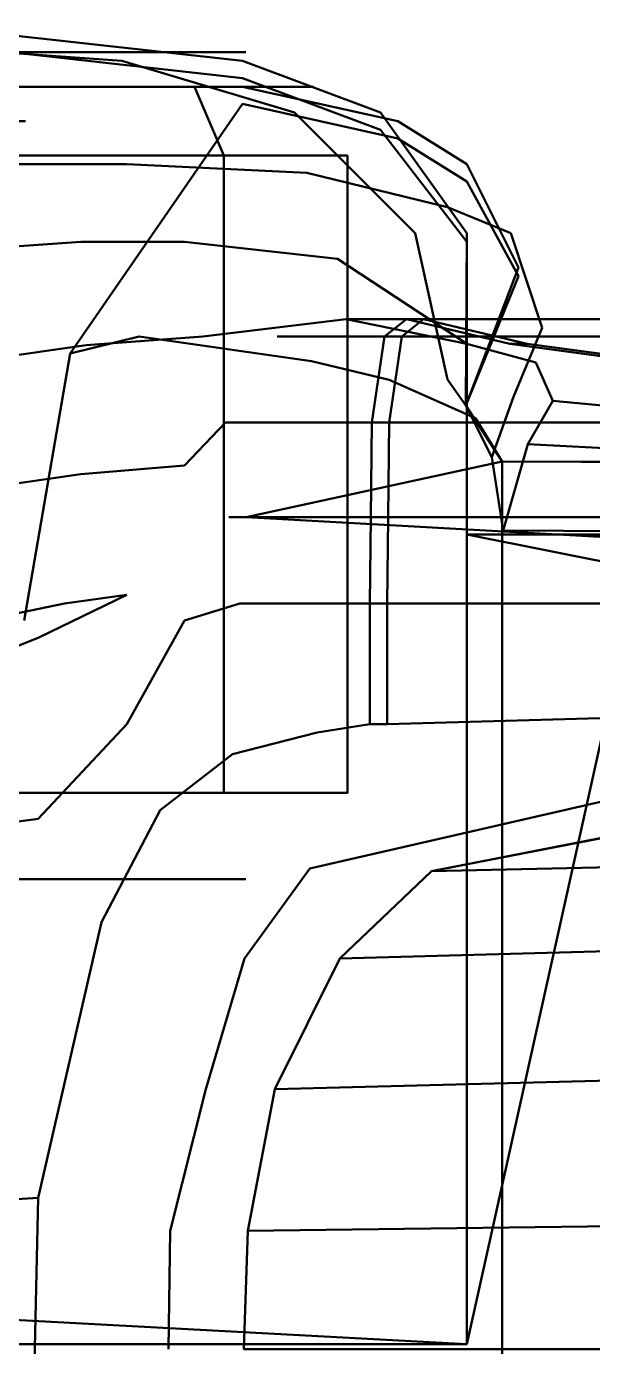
# Model space of a CAD drawing. Header units: inches. Extents: x 297.28 to 301.23, y -10.28 to -8.52.
# Drawn here: x 298.4666 to 298.6752, y -9.0032 to -8.5165 of the extents above; entities that cross this region are included whole.
import ezdxf

# ---------------------------------------------------------------- set-up
doc = ezdxf.new("R2010")
doc.units = ezdxf.units.IN
doc.header["$MEASUREMENT"] = 0
for name, color, linetype, lineweight in [('Ford-Butacas-3D', 5, 'CONTINUOUS', 50), ('Ford-chasis', 1, 'CONTINUOUS', 50), ('Ford-Fondo-3D', 6, 'CONTINUOUS', 50), ('Ford-gomas', 3, 'CONTINUOUS', 50), ('Ford-Plastic-Negro-3D', 6, 'CONTINUOUS', 50)]:
    doc.layers.add(name, color=color, linetype=linetype, lineweight=lineweight)

msp = doc.modelspace()

# ---------------------------------------------------------------- linework, layer by layer
at = {"layer": 'Ford-Butacas-3D', "invisible_edges": 5}
for points in [[(298.84183, -8.78373, 0.56003), (298.75961, -8.78373, 0.54477), (298.57102, -8.82689, 0.81879), (298.61588, -8.82793, 0.84958)], [(298.57102, -8.82689, 0.81879), (298.61588, -8.82793, 0.84958), (298.58206, -8.86008, 0.88049), (298.54698, -8.86008, 0.8531)], [(298.58206, -8.86008, 0.88049), (298.54698, -8.86008, 0.8531), (298.53275, -8.9083, 0.87494), (298.5582, -8.9083, 0.90087)], [(298.53275, -8.9083, 0.87494), (298.5582, -8.9083, 0.90087), (298.54824, -8.96054, 0.9114), (298.51962, -8.96054, 0.895)], [(298.54824, -8.96054, 0.9114), (298.51962, -8.96054, 0.895), (298.51895, -9.00409, 0.89896), (298.54678, -9.00409, 0.91468)]]:
    msp.add_3dface(points, dxfattribs=at)
at = {"layer": 'Ford-Butacas-3D'}
for points in [[(298.61588, -8.82793, 0.84958), (298.84183, -8.78373, 0.56003), (298.97735, -8.78373, 0.48963), (298.97562, -8.8199, 0.42818)], [(298.97562, -8.8199, 0.42818), (298.61588, -8.82793, 0.84958), (298.58206, -8.86008, 0.88049), (298.87862, -8.85204, 0.39938)], [(298.58206, -8.86008, 0.88049), (298.87862, -8.85204, 0.39938), (298.86742, -8.90026, 0.39339), (298.5582, -8.9083, 0.90087)], [(298.86742, -8.90026, 0.39339), (298.5582, -8.9083, 0.90087), (298.54824, -8.96054, 0.9114), (298.85621, -8.95652, 0.3874)], [(298.54824, -8.96054, 0.9114), (298.85621, -8.95652, 0.3874), (298.85475, -9.00409, 0.39068), (298.54678, -9.00409, 0.91468)]]:
    msp.add_3dface(points, dxfattribs=at)
at = {"layer": 'Ford-chasis', "linetype": 'ByBlock'}
for points, invisible_edges in [([(298.4322, -8.51648, 0.70135), (298.47099, -8.53871, 0.77755), (298.42246, -8.53871, 0.79343), (298.33674, -8.51648, 0.73945)], 5), ([(298.54629, -8.52918, 0.5934), (298.4322, -8.51648, 0.70135), (298.41294, -8.52283, 0.66325), (298.50184, -8.52918, 0.5934)], 10), ([(298.54629, -8.53871, 0.70135), (298.47099, -8.53871, 0.77755), (298.4322, -8.51648, 0.70135)], 10), ([(298.54629, -8.53871, 0.70135), (298.60344, -8.55141, 0.5934), (298.54629, -8.52918, 0.5934), (298.4322, -8.51648, 0.70135)], 10), ([(298.59709, -8.54823, 0.5045), (298.54629, -8.52918, 0.5934), (298.50184, -8.52918, 0.5934), (298.56534, -8.54823, 0.5045)], 10), ([(298.60344, -8.55141, 0.5934), (298.62884, -8.56728, 0.5045), (298.59709, -8.54823, 0.5045), (298.54629, -8.52918, 0.5934)], 10), ([(298.42246, -8.53871, 0.79343), (298.47099, -8.53871, 0.77755), (298.48067, -8.56728, 0.79626), (298.43539, -8.56728, 0.81529)], 10), ([(298.48067, -8.56728, 0.79626), (298.50364, -8.56728, 0.77755), (298.47099, -8.53871, 0.77755)], 10), ([(298.47099, -8.53871, 0.77755), (298.54629, -8.53871, 0.70135), (298.56994, -8.57046, 0.70135), (298.50364, -8.56728, 0.77755)], 10), ([(298.54629, -8.53871, 0.70135), (298.60344, -8.55141, 0.5934), (298.62181, -8.58316, 0.5934), (298.56994, -8.57046, 0.70135)], 10), ([(298.62884, -8.59268, 0.35845), (298.59709, -8.54823, 0.5045), (298.56534, -8.54823, 0.5045), (298.60979, -8.59268, 0.35845)], 10), ([(298.62884, -8.56728, 0.5045), (298.64789, -8.60538, 0.35845), (298.62884, -8.59268, 0.35845), (298.59709, -8.54823, 0.5045)], 10), ([(298.60344, -8.55141, 0.5934), (298.62884, -8.56728, 0.5045), (298.64503, -8.59268, 0.5045), (298.62181, -8.58316, 0.5934)], 10), ([(298.48067, -8.56728, 0.79626), (298.43539, -8.56728, 0.81529), (298.44237, -8.59903, 0.82778), (298.48666, -8.59586, 0.80818)], 10), ([(298.5249, -8.59586, 0.77755), (298.48666, -8.59586, 0.80818), (298.48067, -8.56728, 0.79626), (298.50364, -8.56728, 0.77755)], 10), ([(298.56994, -8.57046, 0.70135), (298.50364, -8.56728, 0.77755), (298.5249, -8.59586, 0.77755), (298.58121, -8.60221, 0.70135)], 10), ([(298.62181, -8.58316, 0.5934), (298.56994, -8.57046, 0.70135), (298.58121, -8.60221, 0.70135), (298.62884, -8.6335, 0.5934)], 10), ([(298.62884, -8.56728, 0.5045), (298.64789, -8.60538, 0.35845), (298.65659, -8.62761, 0.35845), (298.64503, -8.59268, 0.5045)], 10), ([(298.64503, -8.59268, 0.5045), (298.62181, -8.58316, 0.5934), (298.62884, -8.6335, 0.5934), (298.65424, -8.64041, 0.5045)], 10), ([(298.62884, -8.59268, 0.35845), (298.62851, -8.65618, 0.25587), (298.62176, -8.64666, 0.26811), (298.60979, -8.59268, 0.35845)], 8), ([(298.62851, -8.65618, 0.25587), (298.64789, -8.60538, 0.35845), (298.62884, -8.59268, 0.35845), (298.62851, -8.65618, 0.25587)], 2), ([(298.65659, -8.62761, 0.35845), (298.64503, -8.59268, 0.5045), (298.65424, -8.64041, 0.5045), (298.66059, -8.65451, 0.35845)], 10), ([(298.48666, -8.59586, 0.80818), (298.44237, -8.59903, 0.82778), (298.44454, -8.64031, 0.83129), (298.48866, -8.63396, 0.81192)], 10), ([(298.48866, -8.63396, 0.81192), (298.48666, -8.59586, 0.80818), (298.5249, -8.59586, 0.77755), (298.53161, -8.63078, 0.77755)], 5), ([(298.5249, -8.59586, 0.77755), (298.58121, -8.60221, 0.70135), (298.58439, -8.62443, 0.70135), (298.53161, -8.63078, 0.77755)], 10), ([(298.58121, -8.60221, 0.70135), (298.62884, -8.6335, 0.5934), (298.62884, -8.6335, 0.5934), (298.58439, -8.62443, 0.70135)], 8), ([(298.64789, -8.60538, 0.35845), (298.62851, -8.65618, 0.25587), (298.64608, -8.65301, 0.28734), (298.65659, -8.62761, 0.35845)], 10), ([(298.58439, -8.62443, 0.70135), (298.53161, -8.63078, 0.77755), (298.55899, -8.63078, 0.73945)], 10), ([(298.60661, -8.62443, 0.70135), (298.58439, -8.62443, 0.70135), (298.55899, -8.63078, 0.73945), (298.59853, -8.63078, 0.73945)], 2), ([(298.62884, -8.6335, 0.5934), (298.64471, -8.6335, 0.5934), (298.60661, -8.62443, 0.70135), (298.58439, -8.62443, 0.70135)], 1), ([(298.83839, -8.63078, 0.7458), (298.60488, -8.63078, 0.73945), (298.61296, -8.62443, 0.70135), (298.83839, -8.62443, 0.70135)], 8), ([(298.83839, -8.62443, 0.70135), (298.70186, -8.64041, 0.5045), (298.65106, -8.6335, 0.5934), (298.61296, -8.62443, 0.70135)], 1), ([(298.64608, -8.65301, 0.28734), (298.65659, -8.62761, 0.35845), (298.66059, -8.65451, 0.35845), (298.6514, -8.67051, 0.30133)], 10), ([(298.48866, -8.63396, 0.81192), (298.48666, -8.68158, 0.80818), (298.5249, -8.67841, 0.77755), (298.53161, -8.63078, 0.77755)], 5), ([(298.55899, -8.63078, 0.73945), (298.53161, -8.63078, 0.77755), (298.5249, -8.67841, 0.77755), (298.53994, -8.66253, 0.76485)], 11), ([(298.55899, -8.63078, 0.73945), (298.59853, -8.63078, 0.73945), (298.59391, -8.66253, 0.7671), (298.53994, -8.66253, 0.76485)], 8), ([(298.60026, -8.66253, 0.7671), (298.83839, -8.66253, 0.77755), (298.83839, -8.63078, 0.7458), (298.60488, -8.63078, 0.73945)], 2), ([(298.69551, -8.64041, 0.5045), (298.65424, -8.64041, 0.5045), (298.62884, -8.6335, 0.5934), (298.64471, -8.6335, 0.5934)], 5), ([(298.48666, -8.68158, 0.80818), (298.44237, -8.68793, 0.82778), (298.44454, -8.64031, 0.83129), (298.48866, -8.63396, 0.81192)], 10), ([(298.69234, -8.6575, 0.3521), (298.66059, -8.65451, 0.35845), (298.65424, -8.64041, 0.5045), (298.69551, -8.64041, 0.5045)], 12), ([(298.62851, -8.65618, 0.25587), (298.62851, -8.65618, 0.25587), (298.63805, -8.67523, 0.24638), (298.64608, -8.65301, 0.28734)], 8), ([(298.63805, -8.67523, 0.24638), (298.64608, -8.65301, 0.28734), (298.6514, -8.67051, 0.30133), (298.64221, -8.70237, 0.2442)], 2), ([(298.69107, -8.67251, 0.28395), (298.69234, -8.6575, 0.3521), (298.66059, -8.65451, 0.35845), (298.6514, -8.67051, 0.30133)], 1), ([(298.5249, -8.67841, 0.77755), (298.53994, -8.66253, 0.76485), (298.5412, -8.69746, 0.77288), (298.5249, -8.67841, 0.77755)], 6), ([(298.59391, -8.66253, 0.7671), (298.53994, -8.66253, 0.76485), (298.5412, -8.69746, 0.77288), (298.59354, -8.69746, 0.7772)], 2), ([(298.83839, -8.69746, 0.79171), (298.59989, -8.69746, 0.7772), (298.60026, -8.66253, 0.7671), (298.83839, -8.66253, 0.77755)], 8), ([(298.69107, -8.67251, 0.28395), (298.68981, -8.70261, 0.2412), (298.64221, -8.70237, 0.2442), (298.6514, -8.67051, 0.30133)], 1), ([(298.48067, -8.72921, 0.79626), (298.43539, -8.73873, 0.81529), (298.44237, -8.68793, 0.82778), (298.48666, -8.68158, 0.80818)], 10), ([(298.5249, -8.67841, 0.77755), (298.48666, -8.68158, 0.80818), (298.48067, -8.72921, 0.79626), (298.50364, -8.72603, 0.77755)], 10), ([(298.50364, -8.72603, 0.77755), (298.50364, -8.77366, 0.78964), (298.5249, -8.73556, 0.78301), (298.5249, -8.67841, 0.77755)], 13), ([(298.5412, -8.69746, 0.77288), (298.5249, -8.67841, 0.77755), (298.5249, -8.73556, 0.78301), (298.54521, -8.72921, 0.78104)], 11), ([(298.5412, -8.69746, 0.77288), (298.59354, -8.69746, 0.7772), (298.59319, -8.72921, 0.7845), (298.54521, -8.72921, 0.78104)], 8), ([(298.59954, -8.72921, 0.7845), (298.83839, -8.72921, 0.79919), (298.83839, -8.69746, 0.79171), (298.59989, -8.69746, 0.7772)], 2), ([(298.48067, -8.72921, 0.79626), (298.50364, -8.72603, 0.77755), (298.47099, -8.74191, 0.77755)], 8), ([(298.47099, -8.80858, 0.80087), (298.47099, -8.74191, 0.77755), (298.50364, -8.72603, 0.77755), (298.50364, -8.77366, 0.78964)], 5), ([(298.42246, -8.76096, 0.79343), (298.47099, -8.74191, 0.77755), (298.48067, -8.72921, 0.79626), (298.43539, -8.73873, 0.81529)], 10), ([(298.54521, -8.72921, 0.78104), (298.5249, -8.73556, 0.78301), (298.54251, -8.78477, 0.78792), (298.57378, -8.77683, 0.784)], 10), ([(298.59319, -8.77366, 0.7845), (298.59319, -8.72921, 0.7845), (298.54521, -8.72921, 0.78104), (298.57378, -8.77683, 0.784)], 4), ([(298.83839, -8.72921, 0.79919), (298.83521, -8.76731, 0.79919), (298.59954, -8.77366, 0.7845), (298.59954, -8.72921, 0.7845)], 1), ([(298.49425, -8.84668, 0.81774), (298.50364, -8.77366, 0.78964), (298.5249, -8.73556, 0.78301), (298.51596, -8.80541, 0.79948)], 5), ([(298.51596, -8.80541, 0.79948), (298.54251, -8.78477, 0.78792), (298.5249, -8.73556, 0.78301)], 10), ([(298.47099, -8.74191, 0.77755), (298.47099, -8.80858, 0.80087), (298.42246, -8.81493, 0.81883), (298.42246, -8.76096, 0.79343)], 5), ([(298.59954, -8.77366, 0.7591), (298.59954, -8.77366, 0.7845), (298.83521, -8.76731, 0.79919), (298.83521, -8.76731, 0.77379)], 4), ([(298.47099, -8.80858, 0.80087), (298.47099, -8.94828, 0.85693), (298.49425, -8.84668, 0.81774), (298.50364, -8.77366, 0.78964)], 5), ([(298.57378, -8.77683, 0.784), (298.57378, -8.77683, 0.7586), (298.59319, -8.77366, 0.7591), (298.59319, -8.77366, 0.7845)], 1), ([(298.54251, -8.78477, 0.76252), (298.54251, -8.78477, 0.78792), (298.57378, -8.77683, 0.784), (298.57378, -8.77683, 0.7586)], 5), ([(298.51596, -8.80541, 0.79948), (298.51596, -8.80541, 0.77408), (298.54251, -8.78477, 0.76252), (298.54251, -8.78477, 0.78792)], 5), ([(298.47099, -8.94828, 0.85693), (298.47099, -8.80858, 0.80087), (298.42246, -8.81493, 0.81883), (298.42246, -8.95146, 0.8601)], 5), ([(298.49425, -8.84668, 0.79234), (298.49425, -8.84668, 0.81774), (298.51596, -8.80541, 0.79948), (298.51596, -8.80541, 0.77408)], 5), ([(298.47099, -8.94828, 0.85693), (298.47099, -8.94828, 0.83153), (298.49425, -8.84668, 0.79234), (298.49425, -8.84668, 0.81774)], 5), ([(298.46698, -9.12608, 0.8855), (298.47099, -8.94828, 0.85693), (298.42246, -8.95146, 0.8601), (298.42246, -9.12608, 0.8855)], 4), ([(298.46698, -9.12608, 0.8855), (298.46698, -9.12608, 0.85693), (298.47099, -8.94828, 0.83153), (298.47099, -8.94828, 0.85693)], 5)]:
    msp.add_3dface(points, dxfattribs=dict(at, invisible_edges=invisible_edges))
at = {"layer": 'Ford-chasis'}
for points, invisible_edges in [([(298.54629, -8.53553, 0.5934), (298.54629, -9.00226, 0.5934), (298.4322, -9.00226, 0.70135), (298.4322, -8.52283, 0.70135)], 5), ([(298.59709, -9.00226, 0.5045), (298.59709, -8.55458, 0.5045), (298.54629, -8.53553, 0.5934), (298.54629, -9.00226, 0.5934)], 5), ([(298.62884, -8.59586, 0.35845), (298.62884, -9.00226, 0.35845), (298.59709, -9.00226, 0.5045), (298.59709, -8.55458, 0.5045)], 4), ([(298.60026, -8.64676, 0.5045), (298.62884, -8.57363, 0.5045), (298.60344, -8.55776, 0.5934), (298.57169, -8.63985, 0.5934)], 5), ([(298.64789, -8.60856, 0.35845), (298.63201, -8.66086, 0.35845), (298.60026, -8.64676, 0.5045), (298.62884, -8.57363, 0.5045)], 5), ([(298.64187, -8.67686, 0.30133), (298.62851, -8.65618, 0.25905), (298.64789, -8.60856, 0.35845), (298.63201, -8.66086, 0.35845)], 4), ([(298.62884, -9.00226, 0.35845), (298.62884, -9.00226, 0.24415), (297.80334, -8.95781, 0.3048), (297.82085, -8.99908, 0.38594)], 8), ([(297.84461, -8.99908, 0.5045), (298.59709, -9.00226, 0.5045), (298.62884, -9.00226, 0.35845), (297.82085, -8.99908, 0.38594)], 5), ([(298.54629, -9.00226, 0.5934), (297.93943, -8.99908, 0.63964), (297.84461, -8.99908, 0.5045), (298.59709, -9.00226, 0.5045)], 5), ([(298.03652, -9.00067, 0.70306), (298.4322, -9.00226, 0.70135), (298.54629, -9.00226, 0.5934), (297.93943, -8.99908, 0.63964)], 5)]:
    msp.add_3dface(points, dxfattribs=dict(at, invisible_edges=invisible_edges))
for points in [[(300.08934, -8.70381, 0.2921), (300.05124, -8.71651, 0.2032), (298.69234, -8.71651, 0.2032), (298.62884, -8.70381, 0.2921)], [(298.62884, -8.70381, 0.2921), (298.62884, -9.00226, 0.35845), (298.62884, -9.00226, 0.24415), (298.69234, -8.71651, 0.2032)]]:
    msp.add_3dface(points, dxfattribs=at)
at = {"layer": 'Ford-Fondo-3D'}
for points, invisible_edges in [([(298.50819, -8.63078, 0.695), (298.54629, -8.54506, 0.69818), (298.54629, -8.54506, 0.69818), (298.48279, -8.63713, 0.7331)], 1), ([(298.60344, -8.55776, 0.5934), (298.57169, -8.63985, 0.5934), (298.50819, -8.63078, 0.695), (298.54629, -8.54506, 0.69818)], 5), ([(298.50819, -8.63078, 0.695), (298.50819, -10.16113, 0.695), (298.48279, -10.15478, 0.7331), (298.48279, -8.63713, 0.7331)], 5), ([(298.57169, -10.15207, 0.5934), (298.57169, -8.63985, 0.5934), (298.50819, -8.63078, 0.695), (298.50819, -10.16113, 0.695)], 5), ([(298.48279, -10.15478, 0.7331), (298.48279, -8.63713, 0.7331), (298.46583, -8.73556, 0.75407), (298.46583, -10.05636, 0.75407)], 5), ([(298.60026, -8.64676, 0.5045), (298.60026, -10.14516, 0.5045), (298.57169, -10.15207, 0.5934), (298.57169, -8.63985, 0.5934)], 5), ([(298.63201, -10.13106, 0.35845), (298.63201, -8.66086, 0.35845), (298.60026, -8.64676, 0.5045), (298.60026, -10.14516, 0.5045)], 5), ([(298.64187, -8.67686, 0.30133), (298.64187, -10.11506, 0.30133), (298.63201, -10.13106, 0.35845), (298.63201, -8.66086, 0.35845)], 4), ([(298.54755, -8.69746, 0.76653), (299.36664, -8.74302, 0.79609), (299.80994, -8.68178, 0.26161), (298.64187, -8.67686, 0.30133)], 2)]:
    msp.add_3dface(points, dxfattribs=dict(at, invisible_edges=invisible_edges))
msp.add_3dface([(298.64187, -8.67686, 0.30133), (298.64187, -10.11506, 0.30133), (299.80994, -10.11013, 0.26161), (299.80994, -8.68178, 0.26161)], dxfattribs=at)
at = {"layer": 'Ford-gomas'}
for points, invisible_edges in [([(298.38943, -8.53871, 0.53039), (298.40856, -8.52601, 0.55573), (298.47459, -8.52601, 0.4833), (298.44759, -8.53871, 0.46659)], 5), ([(298.44759, -8.53871, 0.21921), (298.47459, -8.52601, 0.2025), (298.40856, -8.52601, 0.13007), (298.38943, -8.53871, 0.15541)], 5), ([(298.40856, -8.52601, 0.55573), (298.43152, -8.52601, 0.58614), (298.50698, -8.52601, 0.50336), (298.47459, -8.52601, 0.4833)], 5), ([(298.47459, -8.52601, 0.2025), (298.50698, -8.52601, 0.18244), (298.43152, -8.52601, 0.09966), (298.40856, -8.52601, 0.13007)], 5), ([(298.43152, -8.52601, 0.58614), (298.44683, -8.53871, 0.60641), (298.52858, -8.53871, 0.51673), (298.50698, -8.52601, 0.50336)], 5), ([(298.50698, -8.52601, 0.18244), (298.52858, -8.53871, 0.16907), (298.44683, -8.53871, 0.07939), (298.43152, -8.52601, 0.09966)], 5), ([(298.44759, -8.53871, 0.46659), (298.47459, -8.52601, 0.4833), (298.51, -8.52601, 0.39191), (298.47879, -8.53871, 0.38607)], 5), ([(298.47879, -8.53871, 0.29973), (298.51, -8.52601, 0.29389), (298.47459, -8.52601, 0.2025), (298.44759, -8.53871, 0.21921)], 5), ([(298.47459, -8.52601, 0.4833), (298.50698, -8.52601, 0.50336), (298.54745, -8.52601, 0.39891), (298.51, -8.52601, 0.39191)], 5), ([(298.51, -8.52601, 0.29389), (298.54745, -8.52601, 0.28689), (298.50698, -8.52601, 0.18244), (298.47459, -8.52601, 0.2025)], 5), ([(298.47879, -8.53871, 0.38607), (298.51, -8.52601, 0.39191), (298.51, -8.52601, 0.29389), (298.47879, -8.53871, 0.29973)], 5), ([(298.50698, -8.52601, 0.50336), (298.52858, -8.53871, 0.51673), (298.57241, -8.53871, 0.40357), (298.54745, -8.52601, 0.39891)], 5), ([(298.54745, -8.52601, 0.28689), (298.57241, -8.53871, 0.28223), (298.52858, -8.53871, 0.16907), (298.50698, -8.52601, 0.18244)], 5), ([(298.51, -8.52601, 0.39191), (298.54745, -8.52601, 0.39891), (298.54745, -8.52601, 0.28689), (298.51, -8.52601, 0.29389)], 5), ([(298.54745, -8.52601, 0.39891), (298.57241, -8.53871, 0.40357), (298.57241, -8.53871, 0.28223), (298.54745, -8.52601, 0.28689)], 5), ([(298.4368, -8.55141, 0.4599), (298.44759, -8.53871, 0.46659), (298.47879, -8.53871, 0.38607), (298.4663, -8.55141, 0.38374)], 5), ([(298.4663, -8.55141, 0.30206), (298.47879, -8.53871, 0.29973), (298.44759, -8.53871, 0.21921), (298.4368, -8.55141, 0.2259)], 5), ([(298.52858, -8.53871, 0.16907), (298.53938, -8.56411, 0.16239), (298.45448, -8.56411, 0.06926), (298.44683, -8.53871, 0.07939)], 5), ([(298.44683, -8.53871, 0.60641), (298.45448, -8.56411, 0.61654), (298.53938, -8.56411, 0.52341), (298.52858, -8.53871, 0.51673)], 1), ([(298.4663, -8.55141, 0.38374), (298.47879, -8.53871, 0.38607), (298.47879, -8.53871, 0.29973), (298.4663, -8.55141, 0.30206)], 5), ([(298.52858, -8.53871, 0.51673), (298.53938, -8.56411, 0.52341), (298.5849, -8.56411, 0.40591), (298.57241, -8.53871, 0.40357)], 4), ([(298.57241, -8.53871, 0.28223), (298.5849, -8.56411, 0.27989), (298.53938, -8.56411, 0.16239), (298.52858, -8.53871, 0.16907)], 5), ([(298.57241, -8.53871, 0.40357), (298.5849, -8.56411, 0.40591), (298.5849, -8.56411, 0.27989), (298.57241, -8.53871, 0.28223)], 5), ([(298.53938, -8.79906, 0.16239), (298.50698, -8.83081, 0.18244), (298.43152, -8.83081, 0.09966), (298.45448, -8.79906, 0.06926)], 5), ([(298.45448, -8.79906, 0.61654), (298.43152, -8.83081, 0.58614), (298.50698, -8.83081, 0.50336), (298.53938, -8.79906, 0.52341)], 5), ([(298.53938, -8.79906, 0.52341), (298.50698, -8.83081, 0.50336), (298.54745, -8.83081, 0.39891), (298.5849, -8.79906, 0.40591)], 5), ([(298.5849, -8.79906, 0.27989), (298.54745, -8.83081, 0.28689), (298.50698, -8.83081, 0.18244), (298.53938, -8.79906, 0.16239)], 5), ([(298.5849, -8.79906, 0.40591), (298.54745, -8.83081, 0.39891), (298.54745, -8.83081, 0.28689), (298.5849, -8.79906, 0.27989)], 5), ([(298.43152, -8.83081, 0.58614), (298.39325, -8.83081, 0.53546), (298.45299, -8.83081, 0.46993), (298.50698, -8.83081, 0.50336)], 5), ([(298.50698, -8.83081, 0.18244), (298.45299, -8.83081, 0.21587), (298.39325, -8.83081, 0.15034), (298.43152, -8.83081, 0.09966)], 5), ([(298.50698, -8.83081, 0.50336), (298.45299, -8.83081, 0.46993), (298.48503, -8.83081, 0.38724), (298.54745, -8.83081, 0.39891)], 5), ([(298.54745, -8.83081, 0.28689), (298.48503, -8.83081, 0.29856), (298.45299, -8.83081, 0.21587), (298.50698, -8.83081, 0.18244)], 5), ([(298.54745, -8.83081, 0.39891), (298.48503, -8.83081, 0.38724), (298.48503, -8.83081, 0.29856), (298.54745, -8.83081, 0.28689)], 5)]:
    msp.add_3dface(points, dxfattribs=dict(at, invisible_edges=invisible_edges))
for points in [[(298.53938, -8.56411, 0.16239), (298.53938, -8.79906, 0.16239), (298.45448, -8.79906, 0.06926), (298.45448, -8.56411, 0.06926)], [(298.45448, -8.56411, 0.61654), (298.45448, -8.79906, 0.61654), (298.53938, -8.79906, 0.52341), (298.53938, -8.56411, 0.52341)], [(298.53938, -8.56411, 0.52341), (298.53938, -8.79906, 0.52341), (298.5849, -8.79906, 0.40591), (298.5849, -8.56411, 0.40591)], [(298.5849, -8.56411, 0.27989), (298.5849, -8.79906, 0.27989), (298.53938, -8.79906, 0.16239), (298.53938, -8.56411, 0.16239)], [(298.5849, -8.56411, 0.40591), (298.5849, -8.79906, 0.40591), (298.5849, -8.79906, 0.27989), (298.5849, -8.56411, 0.27989)]]:
    msp.add_3dface(points, dxfattribs=at)
at = {"layer": 'Ford-Plastic-Negro-3D'}
for points in [[(298.59853, -8.63078, 0.73945), (298.60488, -8.63078, 0.73945), (298.61296, -8.62443, 0.70135), (298.60661, -8.62443, 0.70135)], [(298.61296, -8.62443, 0.70135), (298.60661, -8.62443, 0.70135), (298.64471, -8.6335, 0.5934), (298.65106, -8.6335, 0.5934)], [(298.60026, -8.66253, 0.7671), (298.59391, -8.66253, 0.7671), (298.59853, -8.63078, 0.73945), (298.60488, -8.63078, 0.73945)], [(298.64471, -8.6335, 0.5934), (298.65106, -8.6335, 0.5934), (298.70186, -8.64041, 0.5045), (298.69551, -8.64041, 0.5045)], [(298.59354, -8.69746, 0.7772), (298.59989, -8.69746, 0.7772), (298.60026, -8.66253, 0.7671), (298.59391, -8.66253, 0.7671)], [(298.59954, -8.72921, 0.7845), (298.59319, -8.72921, 0.7845), (298.59354, -8.69746, 0.7772), (298.59989, -8.69746, 0.7772)], [(298.59319, -8.77366, 0.7845), (298.59954, -8.77366, 0.7845), (298.59954, -8.72921, 0.7845), (298.59319, -8.72921, 0.7845)], [(298.59954, -8.77366, 0.7591), (298.59319, -8.77366, 0.7591), (298.59319, -8.77366, 0.7845), (298.59954, -8.77366, 0.7845)]]:
    msp.add_3dface(points, dxfattribs=at)

doc.saveas('drawing.dxf')
